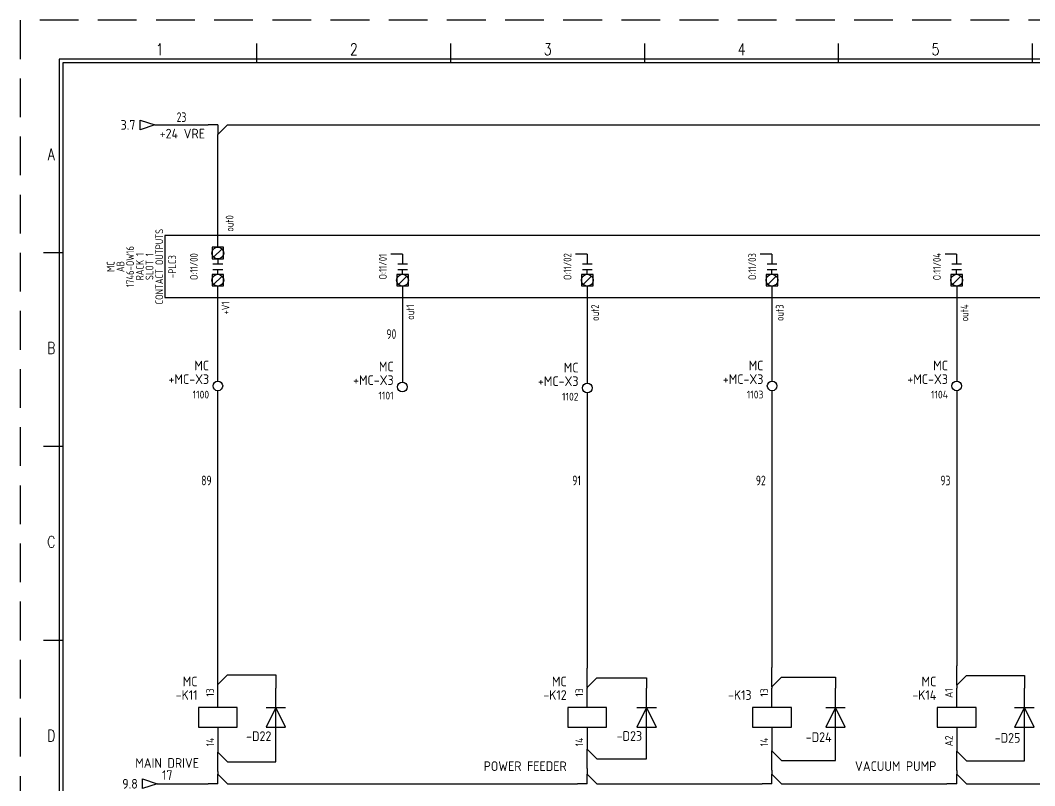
# Model space of a CAD drawing. Header units: millimetres. Extents: x 0 to 420, y 0 to 297.
# Drawn here: x 0 to 261.6, y 99.5 to 297 of the extents above; entities that cross this region are included whole.
import ezdxf
from ezdxf.enums import TextEntityAlignment as Align

# ---------------------------------------------------------------- set-up
doc = ezdxf.new("R2010")
doc.units = ezdxf.units.MM
doc.header["$LTSCALE"] = 10
doc.linetypes.add('DASHEDX2', pattern=[1.5, 1, -0.5])
doc.layers.get('0').update_dxf_attribs({"linetype": 'CONTINUOUS'})
for name, color, linetype in [('COMMENT', 4, 'CONTINUOUS'), ('DESC', 150, 'CONTINUOUS'), ('GRN_2.5mm^2', 3, 'CONTINUOUS'), ('GRY_0.5mm^2', 9, 'CONTINUOUS'), ('GRY_0.75mm^2', 9, 'CONTINUOUS'), ('LOC', 8, 'CONTINUOUS'), ('MISC', 7, 'CONTINUOUS'), ('SYMS', 7, 'CONTINUOUS'), ('TAGS', 150, 'CONTINUOUS'), ('TERMS', 123, 'CONTINUOUS'), ('VIO_1.0mm^2', 190, 'CONTINUOUS'), ('WIRENO', 72, 'CONTINUOUS'), ('WIREREF_DEST', 52, 'CONTINUOUS'), ('XREF', 7, 'CONTINUOUS'), ('ZUWAKU', 7, 'CONTINUOUS')]:
    doc.layers.add(name, color=color, linetype=linetype)
doc.styles.get("Standard").update_dxf_attribs({"font": 'romans', "width": 0.8, "bigfont": 'extfont'})
doc.styles.add('WD_IEC', font='isocp2.shx', dxfattribs={"width": 0.9, "height": 4, "bigfont": 'extfont2.shx'})

# ---------------------------------------------------------------- blocks, each defined once
blk = doc.blocks.new('PLCIO_2375$$1')
at = {"layer": 'SYMS'}
for p, q in [((68, 16), (68, -16)), ((774, 16), (68, 16)), ((92.25, 10), (92.25, 4)), ((98.25, 10), (92.25, 10)), ((93.1, 4.85), (97.4, 9.15)), ((98.25, 4), (98.25, 10)), ((190.5, 6.5), (184.5, 6.5)), ((190.5, 6.5), (190.5, 1.5)), ((285.75, 6.5), (279.75, 6.5)), ((285.75, 6.5), (285.75, 1.5)), ((381, 6.5), (375, 6.5)), ((381, 6.5), (381, 1.5)), ((476.25, 6.5), (470.25, 6.5)), ((476.25, 6.5), (476.25, 1.5)), ((92.25, 4), (98.25, 4)), ((92.75, 1.5), (97.75, 1.5)), ((95.25, 4), (95.25, 1.5)), ((188, 1.5), (193, 1.5)), ((283.25, 1.5), (288.25, 1.5)), ((378.5, 1.5), (383.5, 1.5)), ((473.75, 1.5), (478.75, 1.5)), ((92.25, -4), (92.25, -10)), ((98.25, -4), (92.25, -4)), ((92.75, -1.5), (97.75, -1.5)), ((93.1, -9.15), (97.4, -4.85)), ((95.25, -4), (95.25, -1.5)), ((98.25, -10), (98.25, -4)), ((187.5, -4), (187.5, -10)), ((193.5, -4), (187.5, -4)), ((188, -1.5), (193, -1.5)), ((188.35, -9.15), (192.65, -4.85)), ((190.5, -4), (190.5, -1.5)), ((193.5, -10), (193.5, -4)), ((282.75, -4), (282.75, -10)), ((288.75, -4), (282.75, -4)), ((283.25, -1.5), (288.25, -1.5)), ((283.6, -9.15), (287.9, -4.85)), ((285.75, -4), (285.75, -1.5)), ((288.75, -10), (288.75, -4)), ((378, -4), (378, -10)), ((384, -4), (378, -4)), ((378.5, -1.5), (383.5, -1.5)), ((378.85, -9.15), (383.15, -4.85)), ((381, -4), (381, -1.5)), ((384, -10), (384, -4)), ((473.25, -4), (473.25, -10)), ((479.25, -4), (473.25, -4)), ((473.75, -1.5), (478.75, -1.5)), ((474.1, -9.15), (478.4, -4.85)), ((476.25, -4), (476.25, -1.5)), ((479.25, -10), (479.25, -4)), ((92.25, -10), (98.25, -10)), ((187.5, -10), (193.5, -10)), ((282.75, -10), (288.75, -10)), ((378, -10), (384, -10)), ((473.25, -10), (479.25, -10)), ((68, -16), (774, -16))]:
    blk.add_line(p, q, dxfattribs=at)
for centre in [(95.25, 7), (95.25, -7), (190.5, -7), (285.75, -7), (381, -7), (476.25, -7)]:
    blk.add_circle(centre, 3.04, dxfattribs=at)
at = {"layer": 'SYMS', "style": 'WD_IEC', "width": 0.9}
blk.add_attdef('TERMDESC02R', text='', height=4, rotation=90, dxfattribs=at).set_placement((99.33, 18), align=Align.TOP_LEFT)
for tag, p in [('DESCA02', (92.25, 22)), ('DESCB02', (97.25, 22)), ('DESCC02', (102.25, 22)), ('DESCD02', (107.25, 22)), ('DESCE02', (112.25, 22)), ('DESCA03', (187.5, 22)), ('DESCB03', (192.5, 22)), ('DESCC03', (197.5, 22)), ('DESCD03', (202.5, 22)), ('DESCE03', (207.5, 22)), ('DESCA04', (282.75, 22)), ('DESCB04', (287.75, 22)), ('DESCC04', (292.75, 22)), ('DESCD04', (297.75, 22)), ('DESCE04', (302.75, 22)), ('DESCA05', (378, 22)), ('DESCB05', (383, 22)), ('DESCC05', (388, 22)), ('DESCD05', (393, 22)), ('DESCE05', (398, 22)), ('DESCA06', (473.25, 22)), ('DESCB06', (478.25, 22)), ('DESCC06', (483.25, 22)), ('DESCD06', (488.25, 22)), ('DESCE06', (493.25, 22)), ('DESCA07', (568.5, 22)), ('DESCB07', (573.5, 22)), ('DESCC07', (578.5, 22)), ('DESCD07', (583.5, 22)), ('DESCE07', (588.5, 22)), ('DESCA08', (663.75, 22)), ('DESCB08', (668.75, 22)), ('DESCC08', (673.75, 22)), ('DESCD08', (678.75, 22)), ('DESCE08', (683.75, 22)), ('DESCA09', (759, 22)), ('DESCB09', (764, 22)), ('DESCC09', (769, 22)), ('DESCD09', (774, 22)), ('DESCE09', (779, 22))]:
    blk.add_attdef(tag, p, '', height=4, rotation=90, dxfattribs=at)
at = {"layer": 'SYMS', "style": 'WD_IEC'}
for tag, width, p in [('TERM02R', 0.9, (89.25, 8.5)), ('INST', 0.8, (37, 0)), ('LOC', 0.8, (42, 0)), ('MFG', 0.8, (47, 0)), ('CAT', 0.8, (52, 0)), ('LINE1', 0.9, (57, 0)), ('LINE2', 0.9, (62, 0)), ('DESC', 0.9, (67.05, 0)), ('TAG', 0.8, (73.71, 0)), ('TERM02L', 0.9, (89.25, -8.5)), ('TERM03', 0.9, (184.5, -10)), ('TERM04', 0.9, (279.75, -10)), ('TERM05', 0.9, (375, -10)), ('TERM06', 0.9, (470.25, -10)), ('TERM07', 0.9, (565.5, -10)), ('TERM08', 0.9, (660.75, -10)), ('TERM09', 0.9, (756, -10))]:
    blk.add_attdef(tag, text='', height=4, rotation=90, dxfattribs=dict(at, width=width)).set_placement(p, align=Align.CENTER)
at = {"layer": 'SYMS', "style": 'WD_IEC', "width": 0.9, "flags": 1}
for tag, p in [('X2TERM02R', (95.25, 10)), ('X8TERM02L', (95.25, -10)), ('X8TERM03L', (190.5, -10)), ('X8TERM04L', (285.75, -10)), ('X8TERM05L', (381, -10)), ('X8TERM06L', (476.25, -10)), ('X8TERM07L', (571.5, -10)), ('X8TERM08L', (666.75, -10)), ('X8TERM09L', (762, -10))]:
    blk.add_attdef(tag, text='', height=0.64, rotation=90, dxfattribs=at).set_placement(p, align=Align.RIGHT)
at = {"layer": 'SYMS', "style": 'WD_IEC', "width": 0.8}
blk.add_attdef('TAGA02', text='', height=4, rotation=90, dxfattribs=at).set_placement((100.25, 0), align=Align.TOP_CENTER)
for tag, p in [('TAGA03', (185.5, 0)), ('TAGA04', (280.75, 0)), ('TAGA05', (376, 0)), ('TAGA06', (471.25, 0)), ('TAGA07', (566.5, 0)), ('TAGA08', (661.75, 0)), ('TAGA09', (757, 0))]:
    blk.add_attdef(tag, text='', height=4, rotation=90, dxfattribs=at).set_placement(p, align=Align.MIDDLE_CENTER)
at = {"layer": 'SYMS', "linetype": 'Continuous', "style": 'WD_IEC', "width": 0.9, "flags": 9}
blk.add_attdef('ASSYCODE', text='', height=0.64, rotation=90, dxfattribs=at).set_placement((49.72, -7.36), align=Align.CENTER)
at = {"layer": 'SYMS', "style": 'WD_IEC', "width": 0.9}
for tag, p in [('TERMDESC03', (192.5, -11.5)), ('TERMDESC04', (287.75, -11.5)), ('TERMDESC05', (383, -11.5)), ('TERMDESC06', (478.25, -11.5)), ('TERMDESC07', (573.5, -11.5)), ('TERMDESC08', (668.75, -11.5)), ('TERMDESC09', (764, -11.5)), ('TERMDESC02L', (97.25, -18))]:
    blk.add_attdef(tag, text='', height=4, rotation=90, dxfattribs=at).set_placement(p, align=Align.TOP_RIGHT)
blk = doc.blocks.new('VDI1')
for p, q in [((0, 7.5), (0, -7.5)), ((0, -2.5), (-2.5, 2.5)), ((-2.5, 2.5), (2.5, 2.5)), ((2.5, 2.5), (0, -2.5)), ((-2.5, -2.5), (2.5, -2.5))]:
    blk.add_line(p, q)
at = {"style": 'WD_IEC'}
for tag, p in [('INST', (-5.5, 10.25)), ('LOC', (-5.5, 6.75)), ('TAG1', (-5.5, 3.25)), ('DESC1', (-5.5, -6.35)), ('DESC2', (-5.5, -9.85)), ('DESC3', (-5.5, -13.35))]:
    blk.add_attdef(tag, text='', height=2.5, dxfattribs=at).set_placement(p, align=Align.RIGHT)
blk.add_attdef('TERM01', text='', height=2, rotation=90, dxfattribs=at).set_placement((-1, 7.5), align=Align.RIGHT)
at = {"style": 'WD_IEC', "flags": 1}
for tag, p, height in [('X2TERM01', (0, 7.5), 0.32), ('ASSYCODE', (1, -4), 1), ('FAMILY', (1, -5.5), 1), ('X8TERM02', (0, -7.5), 0.32), ('CATDESC', (1, -7), 1)]:
    blk.add_attdef(tag, p, '', height=height, dxfattribs=at)
at = {"style": 'WD_IEC', "flags": 9}
for tag, p in [('MFG', (-5.5, -0.25)), ('CAT', (-5.5, -2.75))]:
    blk.add_attdef(tag, text='', height=1.5, dxfattribs=at).set_placement(p, align=Align.RIGHT)
at = {"style": 'WD_IEC'}
blk.add_attdef('TERM02', (-1, -7.5), '', height=2, rotation=90, dxfattribs=at)
blk = doc.blocks.new('VMS1')
for p, q in [((0, 2.5), (0, 7.5)), ((0, -2.5), (0, -7.5))]:
    blk.add_line(p, q)
blk.add_lwpolyline([(-5, 2.5), (-5, -2.5), (5, -2.5), (5, 2.5)], close=True)
at = {"style": 'WD_IEC'}
for tag, p in [('INST', (-5.25, 11.5)), ('LOC', (-5.25, 8)), ('TAG1', (-5.25, 4.5)), ('DESC1', (-5.25, -6.85)), ('DESC2', (-5.25, -10.35)), ('DESC3', (-5.25, -13.85))]:
    blk.add_attdef(tag, text='', height=2.5, dxfattribs=at).set_placement(p, align=Align.RIGHT)
blk.add_attdef('TERM01', text='', height=2, rotation=90, dxfattribs=at).set_placement((-1, 7.5), align=Align.RIGHT)
at = {"style": 'WD_IEC', "flags": 1}
for tag, p, height in [('X2TERM01', (0, 7.5), 0.32), ('X4LINK', (-5, 0), 0.32), ('X1LINK', (5, 0), 0.32), ('ASSYCODE', (1, -4), 1), ('FAMILY', (1, -5.5), 1), ('X8TERM02', (0, -7.5), 0.32), ('CATDESC', (1, -7), 1)]:
    blk.add_attdef(tag, p, '', height=height, dxfattribs=at)
at = {"style": 'WD_IEC', "flags": 9}
for tag, p in [('MFG', (-6, 1)), ('CAT', (-6, -1.5))]:
    blk.add_attdef(tag, text='', height=1.5, dxfattribs=at).set_placement(p, align=Align.RIGHT)
at = {"style": 'WD_IEC'}
blk.add_attdef('TERM02', (-1, -7.5), '', height=2, rotation=90, dxfattribs=at)
at = {"lineweight": 9, "style": 'WD_IEC'}
for tag, p in [('NO', (-5.5, -16.5)), ('NC', (-5.5, -20))]:
    blk.add_attdef(tag, text='', height=2.5, dxfattribs=at).set_placement(p, align=Align.TOP_RIGHT)
for tag, p in [('XREFNO', (-4, -16.5)), ('XREFNC', (-4, -20))]:
    blk.add_attdef(tag, text='', height=2.5, dxfattribs=at).set_placement(p, align=Align.TOP_LEFT)
blk = doc.blocks.new('VCR1')
for p, q in [((0, 2.5), (0, 7.5)), ((0, -2.5), (0, -7.5))]:
    blk.add_line(p, q)
blk.add_lwpolyline([(-5, 2.5), (-5, -2.5), (5, -2.5), (5, 2.5)], close=True)
at = {"style": 'WD_IEC'}
for tag, p in [('INST', (-5.25, 11.5)), ('LOC', (-5.25, 8)), ('TAG1', (-5.25, 4.5)), ('DESC1', (-5.25, -6.85)), ('DESC2', (-5.25, -10.35)), ('DESC3', (-5.25, -13.85))]:
    blk.add_attdef(tag, text='', height=2.5, dxfattribs=at).set_placement(p, align=Align.RIGHT)
blk.add_attdef('TERM01', text='', height=2, rotation=90, dxfattribs=at).set_placement((-1, 7.5), align=Align.RIGHT)
at = {"style": 'WD_IEC', "flags": 1}
for tag, p, height in [('X2TERM01', (0, 7.5), 0.32), ('X4LINK', (-5, 0), 0.32), ('X1LINK', (5, 0), 0.32), ('ASSYCODE', (1, -4), 1), ('FAMILY', (1, -5.5), 1), ('X8TERM02', (0, -7.5), 0.32), ('CATDESC', (1, -7), 1)]:
    blk.add_attdef(tag, p, '', height=height, dxfattribs=at)
at = {"style": 'WD_IEC', "flags": 9}
for tag, p in [('MFG', (-6, 1)), ('CAT', (-6, -1.5))]:
    blk.add_attdef(tag, text='', height=1.5, dxfattribs=at).set_placement(p, align=Align.RIGHT)
at = {"style": 'WD_IEC'}
blk.add_attdef('TERM02', (-1, -7.5), '', height=2, rotation=90, dxfattribs=at)
at = {"lineweight": 9, "style": 'WD_IEC'}
for tag, p in [('NO', (-5.5, -16.5)), ('NC', (-5.5, -20))]:
    blk.add_attdef(tag, text='', height=2.5, dxfattribs=at).set_placement(p, align=Align.TOP_RIGHT)
for tag, p in [('XREFNO', (-4, -16.5)), ('XREFNC', (-4, -20))]:
    blk.add_attdef(tag, text='', height=2.5, dxfattribs=at).set_placement(p, align=Align.TOP_LEFT)
blk = doc.blocks.new('HA1D3')
blk.add_lwpolyline([(0, 0), (-3.75, -1.25), (-3.75, 1.25)], close=True)
at = {"style": 'WD_IEC', "flags": 1}
blk.add_attdef('SIGCODE', text='', height=1, dxfattribs=at).set_placement((-2.5, 1.8), align=Align.RIGHT)
at = {"style": 'WD_IEC'}
for tag, p, height, flags in [('WIRENO', (1.25, 1), 2.5, 8), ('X1TERM01', (0, 0), 0.32, 1)]:
    blk.add_attdef(tag, p, '', height=height, dxfattribs=dict(at, flags=flags))
blk.add_attdef('XREF', text='', height=2.5, dxfattribs=at).set_placement((-5, 0), align=Align.MIDDLE_RIGHT)
blk.add_attdef('DESC1', text='', height=2.5, dxfattribs=at).set_placement((1.25, -1), align=Align.TOP_LEFT)
blk = doc.blocks.new('WD_WNH')
at = {"linetype": 'Continuous', "style": 'WD_IEC', "width": 0.8}
blk.add_attdef('WIRENO', text='', height=2.5, dxfattribs=at).set_placement((0, 0.75), align=Align.CENTER)
at = {"style": 'WD_IEC', "flags": 1}
for tag, p in [('W08USER', (0, 0.375)), ('W04USER', (0, 0.875)), ('W05USER', (0, 0.75)), ('W09USER', (0, 0.25)), ('W03USER', (0, 1)), ('W06USER', (0, 0.625)), ('W07USER', (0, 0.5)), ('W02USER', (0, 1.125)), ('W01USER', (0, 1.25)), ('W10USER', (0, 0.125))]:
    blk.add_attdef(tag, text='', height=0.08, dxfattribs=at).set_placement(p, align=Align.CENTER)
blk = doc.blocks.new('WD_WNV')
at = {"linetype": 'Continuous', "style": 'WD_IEC', "width": 0.8}
blk.add_attdef('WIRENO', text='', height=2.5, dxfattribs=at).set_placement((-1.6, 0), align=Align.MIDDLE_RIGHT)
at = {"style": 'WD_IEC', "flags": 1}
for tag, p in [('W08USER', (-1, 0.375)), ('W04USER', (-1, 0.875)), ('W05USER', (-1, 0.75)), ('W09USER', (-1, 0.25)), ('W03USER', (-1, 1)), ('W06USER', (-1, 0.625)), ('W07USER', (-1, 0.5)), ('W02USER', (-1, 1.125)), ('W01USER', (-1, 1.25)), ('W10USER', (-1, 0.125))]:
    blk.add_attdef(tag, text='', height=0.08, dxfattribs=at).set_placement(p, align=Align.CENTER)
blk = doc.blocks.new('JIS_border_a3(L)')
at = {"layer": 'ZUWAKU', "color": 5, "linetype": 'DASHEDX2'}
for p, q in [((420, 297), (0, 297)), ((0, 297), (0, 0))]:
    blk.add_line(p, q, dxfattribs=at)
at = {"layer": 'ZUWAKU'}
for p, q in [((61, 286), (61, 291)), ((111, 286), (111, 291)), ((161, 286), (161, 291)), ((211, 286), (211, 291)), ((261, 286), (261, 291)), ((11, 237), (6, 237)), ((11, 187), (6, 187)), ((11, 137), (6, 137))]:
    blk.add_line(p, q, dxfattribs=at)
at = {"layer": 'ZUWAKU', "color": 5}
for p, q in [((10, 287), (10, 10)), ((410, 287), (10, 287)), ((11, 286), (11, 11)), ((409, 286), (11, 286))]:
    blk.add_line(p, q, dxfattribs=at)
at = {"layer": 'COMMENT', "width": 0.8}
for s, p in [('1', (36, 289.5)), ('2', (86, 289.5)), ('3', (136, 289.5)), ('4', (186, 289.5)), ('5', (236, 289.5)), ('A', (8, 262.43)), ('B', (8, 212.43)), ('C', (8, 162.43)), ('D', (8, 112.43))]:
    blk.add_text(s, height=3, dxfattribs=at).set_placement(p, align=Align.MIDDLE)
blk = doc.blocks.new('VT0002')
blk.add_circle((0, 0), 1.25)
at = {"style": 'WD_IEC', "flags": 1}
for tag, p, height in [('ASSYCODE', (2.75, 10.75), 1), ('CATDESC', (2.75, 9.25), 1), ('MFG', (2.75, 7.25), 1.5), ('CAT', (2.75, 4.75), 1.5), ('X2PIN01', (0, 2.25), 0.4), ('X4TERM01', (-1.25, 0), 0.32), ('X4PIN01', (-1.25, 1), 0.4), ('X4TERMDESC01', (-1.25, 0.5), 0.4), ('X2TERM01', (0, 1.25), 0.32), ('X2TERMDESC01', (0, 1.75), 0.4), ('X8PIN01', (0, -0.25), 0.4), ('X1TERM01', (1.25, 0), 0.32), ('X1PIN01', (1.25, 1), 0.4), ('X1TERMDESC01', (1.25, 0.5), 0.4), ('X8TERM01', (0, -1.25), 0.32), ('X8TERMDESC01', (0, -0.75), 0.4), ('STRIPSEQ', (0, -3), 0.4), ('LINKTERM', (0, -2), 0.4)]:
    blk.add_attdef(tag, p, '', height=height, dxfattribs=at)
at = {"style": 'WD_IEC'}
for tag, p in [('INST', (-2.25, 7.5)), ('LOC', (-2.25, 4))]:
    blk.add_attdef(tag, text='', height=2.5, dxfattribs=at).set_placement(p, align=Align.RIGHT)
at = {"style": 'WD_IEC', "flags": 8}
for tag, height, p in [('TAGSTRIP', 2.5, (-2.25, 0.5)), ('TERM01', 2, (-2.25, -3.25))]:
    blk.add_attdef(tag, text='', height=height, dxfattribs=at).set_placement(p, align=Align.RIGHT)
blk = doc.blocks.new('HT0_184')
at = {"layer": 'VIO_1.0mm^2'}
for p, q in [((0, 0), (-2.5, 0)), ((0, 0), (0, -2.5)), ((0, -2.5), (2.5, 0))]:
    blk.add_line(p, q, dxfattribs=at)
at = {"layer": 'VIO_1.0mm^2', "style": 'WD_IEC', "flags": 1}
for tag, p in [('X4TERM01', (-2.5, 0)), ('X1TERM01', (2.5, 0)), ('X8TERM01', (0, -2.5)), ('WDWSEQ', (1.53, -1.26))]:
    blk.add_attdef(tag, p, '', height=0.4, dxfattribs=at)
blk = doc.blocks.new('HT0_124')
at = {"layer": 'GRN_2.5mm^2'}
for p, q in [((0, 0), (-2.5, 0)), ((0, 0), (0, 2.5)), ((0, 2.5), (2.5, 0))]:
    blk.add_line(p, q, dxfattribs=at)
at = {"layer": 'GRN_2.5mm^2', "style": 'WD_IEC', "flags": 1}
for tag, p in [('X2TERM01', (0, 2.5)), ('X4TERM01', (-2.5, 0)), ('WDWSEQ', (1.6, 1.48)), ('X1TERM01', (2.5, 0))]:
    blk.add_attdef(tag, p, '', height=0.4, dxfattribs=at)
blk = doc.blocks.new('HT0_821')
at = {"layer": 'GRY_0.75mm^2'}
for p, q in [((0, -2.5), (0, 2.5)), ((2.5, 0), (0, -2.5))]:
    blk.add_line(p, q, dxfattribs=at)
at = {"layer": 'GRY_0.75mm^2', "style": 'WD_IEC', "flags": 1}
for tag, p in [('X2TERM01', (0, 2.5)), ('WDWSEQ', (1.92, 1.22)), ('X1TERM01', (2.5, 0)), ('X8TERM01', (0, -2.5))]:
    blk.add_attdef(tag, p, '', height=0.4, dxfattribs=at)
blk = doc.blocks.new('HT0_281')
at = {"layer": 'GRY_0.75mm^2'}
for p in [(0, -2.5), (2.5, 0)]:
    blk.add_line(p, (0, 2.5), dxfattribs=at)
at = {"layer": 'GRY_0.75mm^2', "style": 'WD_IEC', "flags": 1}
for tag, p in [('X2TERM01', (0, 2.5)), ('WDWSEQ', (1.92, 1.22)), ('X1TERM01', (2.5, 0)), ('X8TERM01', (0, -2.5))]:
    blk.add_attdef(tag, p, '', height=0.4, dxfattribs=at)

msp = doc.modelspace()

# ---------------------------------------------------------------- linework, layer by layer
at = {"layer": 'GRN_2.5mm^2'}
for p, q in [((146.14, 110.14), (146.14, 108.97)), ((50.94, 109.65), (50.94, 108.14)), ((193.81, 109.65), (193.81, 108.51)), ((241.44, 109.65), (241.44, 108.41)), ((50.94, 103.14), (50.94, 102.5)), ((146.14, 103.97), (146.14, 102.5)), ((193.81, 103.51), (193.81, 102.5)), ((241.44, 103.41), (241.44, 102.5)), ((35.3, 100), (48.44, 100)), ((53.44, 100), (143.64, 100)), ((148.64, 100), (191.31, 100)), ((196.31, 100), (238.94, 100)), ((243.94, 100), (376.86, 100))]:
    msp.add_line(p, q, dxfattribs=at)
at = {"layer": 'GRY_0.5mm^2'}
msp.add_line((98.56, 228.44), (98.56, 203.65), dxfattribs=at)
at = {"layer": 'GRY_0.75mm^2'}
for p, q in [((50.94, 203.91), (50.94, 228.44)), ((146.14, 228.44), (146.14, 203.38)), ((193.81, 228.44), (193.81, 203.91)), ((241.44, 228.44), (241.44, 203.91)), ((50.94, 130.58), (50.94, 201.41)), ((193.81, 201.41), (193.81, 130)), ((241.44, 201.41), (241.44, 130.42)), ((146.14, 200.88), (146.14, 129.82)), ((50.94, 124.65), (50.94, 125.58)), ((53.44, 128.08), (65.91, 128.08)), ((65.91, 128.08), (65.91, 124.65)), ((148.64, 127.32), (161.5, 127.32)), ((161.5, 127.32), (161.5, 124.65)), ((196.31, 127.5), (210.22, 127.5)), ((210.22, 127.5), (210.22, 124.65)), ((243.94, 127.92), (258.89, 127.92)), ((258.89, 127.92), (258.89, 124.65)), ((146.14, 124.82), (146.14, 124.65)), ((193.81, 125), (193.81, 124.65)), ((241.44, 125.42), (241.44, 124.65)), ((65.91, 105.64), (65.91, 109.65)), ((161.5, 106.47), (161.5, 109.65)), ((210.22, 106.01), (210.22, 109.65)), ((258.89, 105.91), (258.89, 109.65)), ((53.44, 105.64), (65.91, 105.64)), ((148.64, 106.47), (161.5, 106.47)), ((196.31, 106.01), (210.22, 106.01)), ((243.94, 105.91), (258.89, 105.91))]:
    msp.add_line(p, q, dxfattribs=at)
at = {"layer": 'VIO_1.0mm^2'}
for p, q in [((34.69, 270), (48.44, 270)), ((53.44, 270), (376.25, 270)), ((50.94, 238.44), (50.94, 267.5))]:
    msp.add_line(p, q, dxfattribs=at)

# ---------------------------------------------------------------- block references
msp.add_blockref('JIS_border_a3(L)', (0, 0))
at = {"layer": 'GRN_2.5mm^2'}
for name, p in [('HT0_281', (50.94, 105.64)), ('HT0_281', (146.14, 106.47)), ('HT0_281', (193.81, 106.01)), ('HT0_281', (241.44, 105.91)), ('HT0_124', (50.94, 100)), ('HT0_124', (146.14, 100)), ('HT0_124', (193.81, 100)), ('HT0_124', (241.44, 100))]:
    msp.add_blockref(name, p, dxfattribs=at)
at = {"layer": 'GRY_0.75mm^2'}
for p in [(50.94, 128.08), (146.14, 127.32), (193.81, 127.5), (241.44, 127.92)]:
    msp.add_blockref('HT0_821', p, dxfattribs=at)
at = {"layer": 'SYMS'}
ref = msp.add_blockref('HA1D3', (34.69, 270), dxfattribs=at)
ref.add_attrib('DESC1', '+24 VRE', dxfattribs={"layer": 'DESC', "height": 2.5, "style": 'WD_IEC'}).set_placement((35.94, 269), align=Align.TOP_LEFT)
ref.add_attrib('XREF', '3.7', dxfattribs={"layer": 'XREF', "height": 2.5, "style": 'WD_IEC'}).set_placement((29.69, 270), align=Align.MIDDLE_RIGHT)
ref = msp.add_blockref('PLCIO_2375$$1', (3.31, 233.44), dxfattribs=dict(at, xscale=0.5, yscale=0.5, zscale=0.5))
ref.add_attrib('LINE1', 'RACK 1', dxfattribs={"layer": 'MISC', "height": 2, "rotation": 90, "style": 'WD_IEC', "width": 0.9}).set_placement((31.81, 233.44), align=Align.CENTER)
ref.add_attrib('LINE2', 'SLOT 1', dxfattribs={"layer": 'MISC', "height": 2, "rotation": 90, "style": 'WD_IEC', "width": 0.9}).set_placement((34.31, 233.44), align=Align.CENTER)
ref.add_attrib('MFG', 'AB', dxfattribs={"layer": 'MISC', "height": 2, "rotation": 90, "style": 'WD_IEC', "width": 0.9}).set_placement((26.81, 233.44), align=Align.CENTER)
ref.add_attrib('LOC', 'MC', dxfattribs={"layer": 'LOC', "height": 2, "rotation": 90, "style": 'WD_IEC', "width": 0.9}).set_placement((24.31, 233.44), align=Align.CENTER)
ref.add_attrib('CAT', '1746-OW16', dxfattribs={"layer": 'MISC', "height": 2, "rotation": 90, "style": 'WD_IEC', "width": 0.9}).set_placement((29.31, 233.44), align=Align.CENTER)
ref.add_attrib('DESC', 'CONTACT OUTPUTS', dxfattribs={"layer": 'DESC', "height": 2, "rotation": 90, "style": 'WD_IEC', "width": 0.9}).set_placement((36.84, 233.44), align=Align.CENTER)
ref.add_attrib('TAG', '-PLC3', dxfattribs={"layer": 'TAGS', "height": 2, "rotation": 90, "style": 'WD_IEC', "width": 0.9}).set_placement((40.17, 233.44), align=Align.CENTER)
ref.add_attrib('TAGA02', 'O:11/00', dxfattribs={"layer": 'TAGS', "height": 2, "rotation": 90, "style": 'WD_IEC', "width": 0.9}).set_placement((43.78, 233.44), align=Align.TOP_CENTER)
ref.add_attrib('TERMDESC02L', '+V1', dxfattribs={"layer": 'TERMS', "height": 2, "rotation": 90, "style": 'WD_IEC', "width": 0.9}).set_placement((51.94, 224.44), align=Align.TOP_RIGHT)
ref.add_attrib('TERMDESC02R', 'out0', dxfattribs={"layer": 'TERMS', "height": 2, "rotation": 90, "style": 'WD_IEC', "width": 0.9}).set_placement((52.98, 242.44), align=Align.TOP_LEFT)
ref.add_attrib('TAGA03', 'O:11/01', dxfattribs={"layer": 'TAGS', "height": 2, "rotation": 90, "style": 'WD_IEC', "width": 0.9}).set_placement((93.48, 233.44), align=Align.MIDDLE_CENTER)
ref.add_attrib('TERMDESC03', 'out1', dxfattribs={"layer": 'TERMS', "height": 2, "rotation": 90, "style": 'WD_IEC', "width": 0.9}).set_placement((99.56, 223.69), align=Align.TOP_RIGHT)
ref.add_attrib('TAGA04', 'O:11/02', dxfattribs={"layer": 'TAGS', "height": 2, "rotation": 90, "style": 'WD_IEC', "width": 0.9}).set_placement((141.1, 233.44), align=Align.MIDDLE_CENTER)
ref.add_attrib('TERMDESC04', 'out2', dxfattribs={"layer": 'TERMS', "height": 2, "rotation": 90, "style": 'WD_IEC', "width": 0.9}).set_placement((147.19, 223.69), align=Align.TOP_RIGHT)
ref.add_attrib('TAGA05', 'O:11/03', dxfattribs={"layer": 'TAGS', "height": 2, "rotation": 90, "style": 'WD_IEC', "width": 0.9}).set_placement((188.73, 233.44), align=Align.MIDDLE_CENTER)
ref.add_attrib('TERMDESC05', 'out3', dxfattribs={"layer": 'TERMS', "height": 2, "rotation": 90, "style": 'WD_IEC', "width": 0.9}).set_placement((194.81, 223.69), align=Align.TOP_RIGHT)
ref.add_attrib('TAGA06', 'O:11/04', dxfattribs={"layer": 'TAGS', "height": 2, "rotation": 90, "style": 'WD_IEC', "width": 0.9}).set_placement((236.35, 233.44), align=Align.MIDDLE_CENTER)
ref.add_attrib('TERMDESC06', 'out4', dxfattribs={"layer": 'TERMS', "height": 2, "rotation": 90, "style": 'WD_IEC', "width": 0.9}).set_placement((242.44, 223.69), align=Align.TOP_RIGHT)
ref = msp.add_blockref('VT0002', (50.94, 202.66), dxfattribs=at)
ref.add_attrib('TAGSTRIP', '+MC-X3', dxfattribs={"layer": 'TAGS', "height": 2.5, "style": 'WD_IEC', "flags": 8}).set_placement((48.69, 203.16), align=Align.RIGHT)
ref.add_attrib('LOC', 'MC', dxfattribs={"layer": 'LOC', "height": 2.5, "style": 'WD_IEC'}).set_placement((48.69, 206.66), align=Align.RIGHT)
ref.add_attrib('TERM01', '1100', dxfattribs={"layer": 'TERMS', "height": 2, "style": 'WD_IEC', "flags": 8}).set_placement((48.69, 199.41), align=Align.RIGHT)
ref = msp.add_blockref('VT0002', (98.52, 202.4), dxfattribs=at)
ref.add_attrib('TAGSTRIP', '+MC-X3', dxfattribs={"layer": 'TAGS', "height": 2.5, "style": 'WD_IEC', "flags": 8}).set_placement((96.27, 202.9), align=Align.RIGHT)
ref.add_attrib('LOC', 'MC', dxfattribs={"layer": 'LOC', "height": 2.5, "style": 'WD_IEC'}).set_placement((96.27, 206.4), align=Align.RIGHT)
ref.add_attrib('TERM01', '1101', dxfattribs={"layer": 'TERMS', "height": 2, "style": 'WD_IEC', "flags": 8}).set_placement((96.27, 199.15), align=Align.RIGHT)
ref = msp.add_blockref('VT0002', (146.19, 202.13), dxfattribs=at)
ref.add_attrib('TAGSTRIP', '+MC-X3', dxfattribs={"layer": 'TAGS', "height": 2.5, "style": 'WD_IEC', "flags": 8}).set_placement((143.94, 202.63), align=Align.RIGHT)
ref.add_attrib('LOC', 'MC', dxfattribs={"layer": 'LOC', "height": 2.5, "style": 'WD_IEC'}).set_placement((143.94, 206.13), align=Align.RIGHT)
ref.add_attrib('TERM01', '1102', dxfattribs={"layer": 'TERMS', "height": 2, "style": 'WD_IEC', "flags": 8}).set_placement((143.94, 198.88), align=Align.RIGHT)
ref = msp.add_blockref('VT0002', (193.86, 202.66), dxfattribs=at)
ref.add_attrib('TAGSTRIP', '+MC-X3', dxfattribs={"layer": 'TAGS', "height": 2.5, "style": 'WD_IEC', "flags": 8}).set_placement((191.61, 203.16), align=Align.RIGHT)
ref.add_attrib('LOC', 'MC', dxfattribs={"layer": 'LOC', "height": 2.5, "style": 'WD_IEC'}).set_placement((191.61, 206.66), align=Align.RIGHT)
ref.add_attrib('TERM01', '1103', dxfattribs={"layer": 'TERMS', "height": 2, "style": 'WD_IEC', "flags": 8}).set_placement((191.61, 199.41), align=Align.RIGHT)
ref = msp.add_blockref('VT0002', (241.44, 202.66), dxfattribs=at)
ref.add_attrib('TAGSTRIP', '+MC-X3', dxfattribs={"layer": 'TAGS', "height": 2.5, "style": 'WD_IEC', "flags": 8}).set_placement((239.19, 203.16), align=Align.RIGHT)
ref.add_attrib('LOC', 'MC', dxfattribs={"layer": 'LOC', "height": 2.5, "style": 'WD_IEC'}).set_placement((239.19, 206.66), align=Align.RIGHT)
ref.add_attrib('TERM01', '1104', dxfattribs={"layer": 'TERMS', "height": 2, "style": 'WD_IEC', "flags": 8}).set_placement((239.19, 199.41), align=Align.RIGHT)
ref = msp.add_blockref('VCR1', (50.94, 117.15), dxfattribs=at)
ref.add_attrib('TAG1', '-K11', dxfattribs={"layer": 'TAGS', "height": 2.5, "style": 'WD_IEC'}).set_placement((45.69, 121.65), align=Align.RIGHT)
ref.add_attrib('LOC', 'MC', dxfattribs={"layer": 'LOC', "height": 2.5, "style": 'WD_IEC'}).set_placement((45.69, 125.15), align=Align.RIGHT)
ref.add_attrib('DESC3', 'MAIN DRIVE', dxfattribs={"layer": 'DESC', "height": 2.5, "style": 'WD_IEC'}).set_placement((46.09, 104.12), align=Align.RIGHT)
ref.add_attrib('TERM01', '13', dxfattribs={"layer": 'TERMS', "height": 2, "rotation": 90, "style": 'WD_IEC'}).set_placement((49.94, 124.65), align=Align.RIGHT)
ref.add_attrib('TERM02', '14', (49.94, 109.65), dxfattribs={"layer": 'TERMS', "height": 2, "rotation": 90, "style": 'WD_IEC'})
ref = msp.add_blockref('VCR1', (146.14, 117.15), dxfattribs=at)
ref.add_attrib('TAG1', '-K12', dxfattribs={"layer": 'TAGS', "height": 2.5, "style": 'WD_IEC'}).set_placement((140.89, 121.65), align=Align.RIGHT)
ref.add_attrib('LOC', 'MC', dxfattribs={"layer": 'LOC', "height": 2.5, "style": 'WD_IEC'}).set_placement((140.89, 125.15), align=Align.RIGHT)
ref.add_attrib('DESC3', 'POWER FEEDER', dxfattribs={"layer": 'DESC', "height": 2.5, "style": 'WD_IEC'}).set_placement((140.89, 103.3), align=Align.RIGHT)
ref.add_attrib('TERM01', '13', dxfattribs={"layer": 'TERMS', "height": 2, "rotation": 90, "style": 'WD_IEC'}).set_placement((145.14, 124.65), align=Align.RIGHT)
ref.add_attrib('TERM02', '14', (145.14, 109.65), dxfattribs={"layer": 'TERMS', "height": 2, "rotation": 90, "style": 'WD_IEC'})
ref = msp.add_blockref('VMS1', (241.44, 117.15), dxfattribs=at)
ref.add_attrib('TAG1', '-K14', dxfattribs={"layer": 'TAGS', "height": 2.5, "style": 'WD_IEC'}).set_placement((236.19, 121.65), align=Align.RIGHT)
ref.add_attrib('LOC', 'MC', dxfattribs={"layer": 'LOC', "height": 2.5, "style": 'WD_IEC'}).set_placement((236.19, 125.15), align=Align.RIGHT)
ref.add_attrib('DESC3', 'VACUUM PUMP', dxfattribs={"layer": 'DESC', "height": 2.5, "style": 'WD_IEC'}).set_placement((236.19, 103.3), align=Align.RIGHT)
ref.add_attrib('TERM01', 'A1', dxfattribs={"layer": 'TERMS', "height": 2, "rotation": 90, "style": 'WD_IEC'}).set_placement((240.44, 124.65), align=Align.RIGHT)
ref.add_attrib('TERM02', 'A2', (240.44, 109.65), dxfattribs={"layer": 'TERMS', "height": 2, "rotation": 90, "style": 'WD_IEC'})
ref = msp.add_blockref('VDI1', (65.91, 117.15), dxfattribs=dict(at, xscale=-1, rotation=180))
ref.add_attrib('TAG1', '-D22', dxfattribs={"layer": 'TAGS', "height": 2.5, "style": 'WD_IEC'}).set_placement((64.75, 111.03), align=Align.RIGHT)
ref = msp.add_blockref('VDI1', (161.5, 117.15), dxfattribs=dict(at, xscale=-1, rotation=180))
ref.add_attrib('TAG1', '-D23', dxfattribs={"layer": 'TAGS', "height": 2.5, "style": 'WD_IEC'}).set_placement((160.34, 111.08), align=Align.RIGHT)
ref = msp.add_blockref('VCR1', (193.81, 117.15), dxfattribs=at)
ref.add_attrib('TAG1', '-K13', dxfattribs={"layer": 'TAGS', "height": 2.5, "style": 'WD_IEC'}).set_placement((188.56, 121.65), align=Align.RIGHT)
ref.add_attrib('TERM01', '13', dxfattribs={"layer": 'TERMS', "height": 2, "rotation": 90, "style": 'WD_IEC'}).set_placement((192.81, 124.65), align=Align.RIGHT)
ref.add_attrib('TERM02', '14', (192.81, 109.65), dxfattribs={"layer": 'TERMS', "height": 2, "rotation": 90, "style": 'WD_IEC'})
ref = msp.add_blockref('VDI1', (210.22, 117.15), dxfattribs=dict(at, xscale=-1, rotation=180))
ref.add_attrib('TAG1', '-D24', dxfattribs={"layer": 'TAGS', "height": 2.5, "style": 'WD_IEC'}).set_placement((209.2, 110.79), align=Align.RIGHT)
ref = msp.add_blockref('VDI1', (258.89, 117.15), dxfattribs=dict(at, xscale=-1, rotation=180))
ref.add_attrib('TAG1', '-D25', dxfattribs={"layer": 'TAGS', "height": 2.5, "style": 'WD_IEC'}).set_placement((257.87, 110.59), align=Align.RIGHT)
ref = msp.add_blockref('HA1D3', (35.3, 100), dxfattribs=at)
ref.add_attrib('WIRENO', '17', (36.55, 101), dxfattribs={"layer": 'WIREREF_DEST', "height": 2.5, "style": 'WD_IEC', "flags": 8})
ref.add_attrib('DESC1', '0 VDC', dxfattribs={"layer": 'DESC', "height": 2.5, "style": 'WD_IEC'}).set_placement((31.84, 97.45), align=Align.TOP_LEFT)
ref.add_attrib('XREF', '9.8', dxfattribs={"layer": 'XREF', "height": 2.5, "style": 'WD_IEC'}).set_placement((30.3, 100), align=Align.MIDDLE_RIGHT)
at = {"layer": 'VIO_1.0mm^2'}
msp.add_blockref('HT0_184', (50.94, 270), dxfattribs=at)
at = {"layer": 'WIRENO'}
ref = msp.add_blockref('WD_WNH', (41.56, 270), dxfattribs=at)
ref.add_attrib('WIRENO', '23', dxfattribs={"linetype": 'Continuous', "height": 2.5, "style": 'WD_IEC', "width": 0.8}).set_placement((41.56, 270.75), align=Align.CENTER)
ref = msp.add_blockref('WD_WNV', (98.56, 216.04), dxfattribs=at)
ref.add_attrib('WIRENO', '90', dxfattribs={"linetype": 'Continuous', "height": 2.5, "style": 'WD_IEC', "width": 0.8}).set_placement((96.96, 216.04), align=Align.MIDDLE_RIGHT)
ref = msp.add_blockref('WD_WNV', (50.94, 178.26), dxfattribs=at)
ref.add_attrib('WIRENO', '89', dxfattribs={"linetype": 'Continuous', "height": 2.5, "style": 'WD_IEC', "width": 0.8}).set_placement((49.34, 178.26), align=Align.MIDDLE_RIGHT)
ref = msp.add_blockref('WD_WNV', (146.14, 178.26), dxfattribs=at)
ref.add_attrib('WIRENO', '91', dxfattribs={"linetype": 'Continuous', "height": 2.5, "style": 'WD_IEC', "width": 0.8}).set_placement((144.54, 178.26), align=Align.MIDDLE_RIGHT)
ref = msp.add_blockref('WD_WNV', (193.81, 178.26), dxfattribs=at)
ref.add_attrib('WIRENO', '92', dxfattribs={"linetype": 'Continuous', "height": 2.5, "style": 'WD_IEC', "width": 0.8}).set_placement((192.21, 178.26), align=Align.MIDDLE_RIGHT)
ref = msp.add_blockref('WD_WNV', (241.44, 178.26), dxfattribs=at)
ref.add_attrib('WIRENO', '93', dxfattribs={"linetype": 'Continuous', "height": 2.5, "style": 'WD_IEC', "width": 0.8}).set_placement((239.84, 178.26), align=Align.MIDDLE_RIGHT)

doc.saveas('drawing.dxf')
